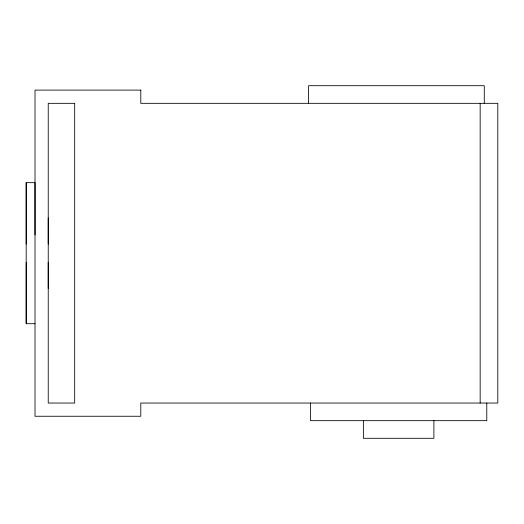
<?xml version="1.0" encoding="UTF-8"?>
<svg xmlns="http://www.w3.org/2000/svg" width="524" height="524" viewBox="0 0 524 524"><rect width="100%" height="100%" fill="white"/><g stroke="black" fill="none" stroke-linecap="round" stroke-linejoin="round"><path stroke-width="0.79" d="M35.016 323.708L26.2 323.708L26.2 262.308M26.2 244.06L26.2 182.666L35.016 182.666L35.016 234.935M48.234 288.442L48.234 262.308M48.234 244.06L48.234 217.925M486.783 403.041L486.783 420.667L310.483 420.667L310.483 403.041M484.281 103.333L484.281 85.7L308.577 85.7L308.577 103.333M480.167 103.333L480.167 403.041M433.892 420.667L433.892 438.3L363.374 438.3L363.374 420.667M26.2 182.666L26.2 323.708M140.792 90.108L35.016 90.108L35.016 416.259L140.792 416.259L140.792 403.041L497.8 403.041L497.8 103.333L140.792 103.333L140.792 90.108M74.683 103.333L48.234 103.333L48.234 403.041L74.683 403.041L74.683 103.333"/></g></svg>
